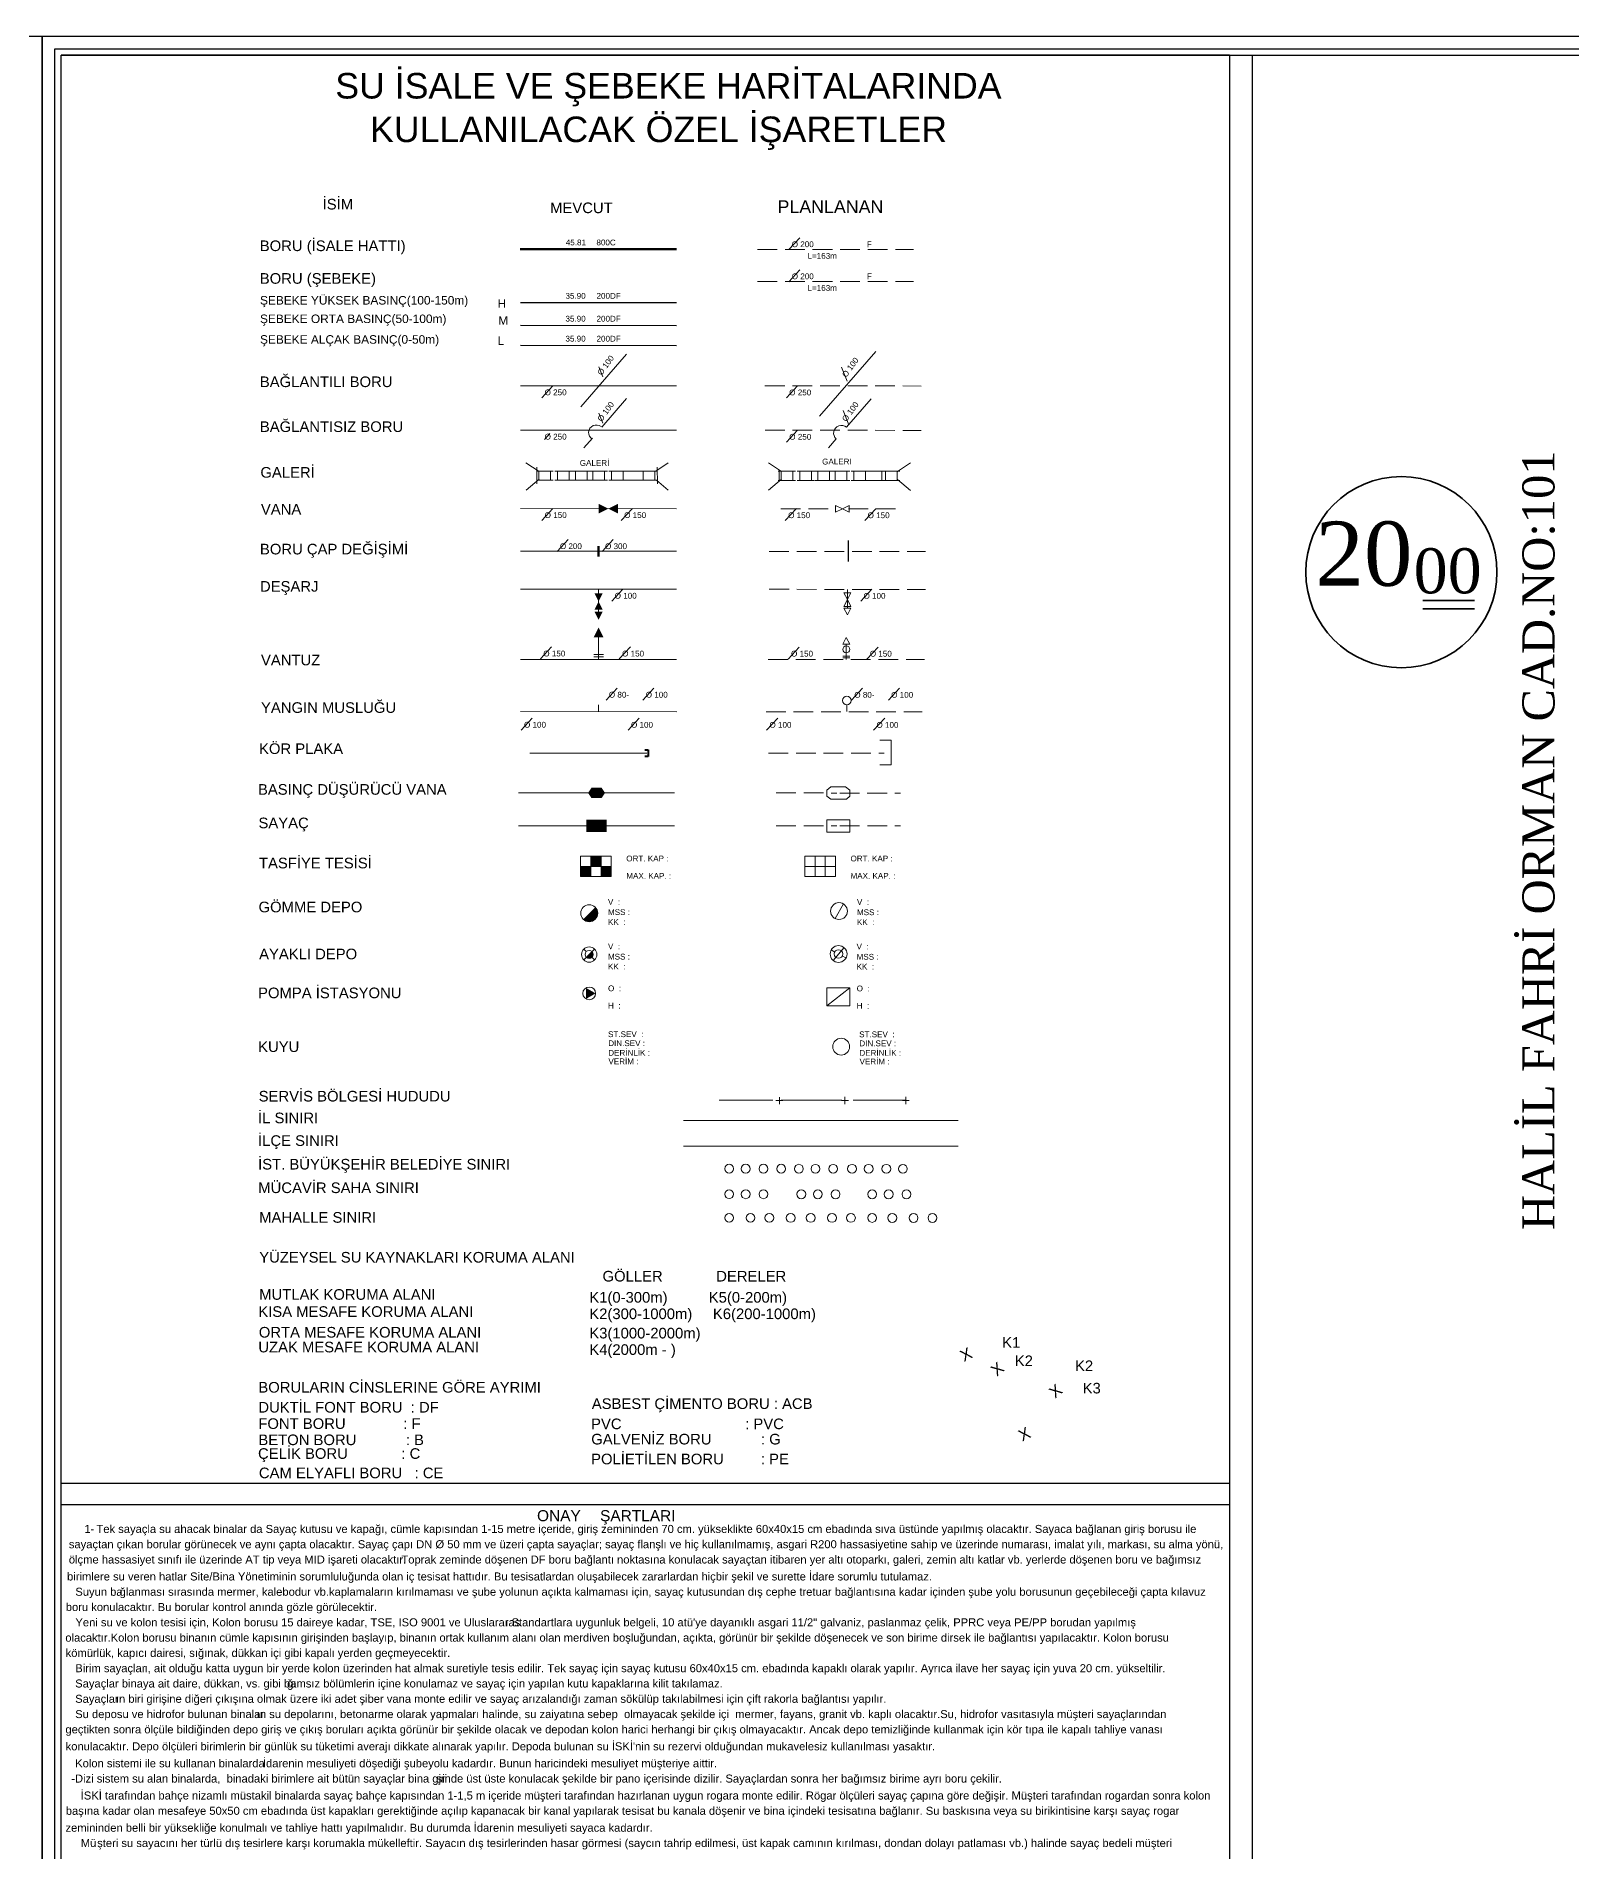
# Model space of a CAD drawing. Extents: x 386248 to 427517, y 4539405 to 4542296.
# Drawn here: x 421688 to 422908, y 4540853 to 4542296 of the extents above; entities that cross this region are included whole.
import ezdxf

# ---------------------------------------------------------------- set-up
doc = ezdxf.new("R2010")
doc.units = 0
doc.linetypes.add('DGN Style 3', pattern=[21.911512, 15.65108, -6.260432])
for name, color, linetype, lineweight in [('DUVAR', 4, 'Continuous', 35), ('iskabis_lejand', 7, 'Continuous', 0), ('YAZILAR', 1, 'Continuous', 30)]:
    doc.layers.add(name, color=color, linetype=linetype, lineweight=lineweight)
doc.layers.add('kapi', color=16, linetype='Continuous')
doc.styles.add('erkan', font='')
doc.styles.add('PıNaR', font='')
doc.styles.get('erkan').set_extended_font_data('Arial')
doc.styles.get('PıNaR').set_extended_font_data('Times New Roman Tur')

msp = doc.modelspace()

# ---------------------------------------------------------------- hatches: boundary and pattern name
at = {"layer": 'iskabis_lejand', "linetype": 'Continuous', "lineweight": 0}
h = msp.add_hatch(color=6, dxfattribs=at)
edge = h.paths.add_edge_path()
edge.add_ellipse((422134.7, 4541812.105), major_axis=(0.029, 3.898), ratio=1, start_angle=-89.581059, end_angle=270.418941)
msp.add_hatch(color=5, dxfattribs=at).paths.add_polyline_path([(422129.02, 4541690.277), (422126.312, 4541694.338), (422129.02, 4541698.398), (422137.141, 4541698.398), (422139.848, 4541694.338), (422137.141, 4541690.277)])
h = msp.add_hatch(color=6, dxfattribs=at)
edge = h.paths.add_edge_path()
edge.add_line((422132.004, 4541603.478), (422122.433, 4541593.907))
edge.add_ellipse((422127.219, 4541598.693), major_axis=(6.764, 0.224), ratio=1, start_angle=223.106004, end_angle=403.106004)
h = msp.add_hatch(color=6, dxfattribs=at)
edge = h.paths.add_edge_path()
edge.add_line((422124.902, 4541563.543), (422129.536, 4541568.177))
edge.add_ellipse((422127.219, 4541565.86), major_axis=(-2.317, 2.317), ratio=1, start_angle=90, end_angle=270, ccw=False)
h = msp.add_hatch(color=5, dxfattribs=at)
edge = h.paths.add_edge_path()
edge.add_ellipse((422127.451, 4541492.461), major_axis=(3.791, 2.841), ratio=1, start_angle=-36.851012, end_angle=323.148988)

# ---------------------------------------------------------------- linework, layer by layer
at = {"color": 30}
for p, q in [((422636.161, 4541194.667), (422636.161, 4540576.04)), ((422636.161, 4541145.316), (421707.46, 4541145.316)), ((421707.46, 4541128.851), (422636.161, 4541128.851))]:
    msp.add_line(p, q, dxfattribs=at)
at = {"layer": 'DUVAR'}
for p, q in [((422830.855, 4541847.365), (422789.916, 4541847.365)), ((422830.855, 4541840.632), (422789.916, 4541840.632))]:
    msp.add_line(p, q, dxfattribs=at)
msp.add_circle((422772.824, 4541869.803), 75.978, dxfattribs=at)
at = {"layer": 'iskabis_lejand', "color": 7}
for p, q in [((422294.758, 4542135.645), (422285.967, 4542126.153)), ((422294.774, 4542110.162), (422285.983, 4542100.675)), ((422310.399, 4541993.777), (422354.94, 4542045.212)), ((422327.688, 4542032.792), (422332.189, 4542021.535)), ((422292.769, 4542017.863), (422283.978, 4542008.376)), ((422329.195, 4541998.234), (422333.695, 4541986.977)), ((422331.703, 4541984.947), (422351.327, 4542007.61)), ((422292.79, 4541982.624), (422283.999, 4541973.132)), ((422317.467, 4541968.505), (422323.655, 4541975.651)), ((422269.63, 4541956.632), (422280.028, 4541949.736)), ((422382.674, 4541956.577), (422372.284, 4541949.691)), ((422280.032, 4541943.597), (422269.643, 4541934.823)), ((422277.553, 4541950.094), (422291.332, 4541950.087)), ((422277.558, 4541942.746), (422291.337, 4541942.739)), ((422278.295, 4541950.885), (422278.3, 4541942.135)), ((422279.854, 4541942.744), (422279.85, 4541950.093)), ((422289.04, 4541942.74), (422289.036, 4541950.089)), ((422292.425, 4541950.087), (422306.204, 4541950.08)), ((422292.429, 4541942.738), (422306.208, 4541942.732)), ((422294.726, 4541942.737), (422294.721, 4541950.086)), ((422303.912, 4541942.733), (422303.907, 4541950.081)), ((422306.712, 4541950.08), (422320.491, 4541950.073)), ((422306.717, 4541942.731), (422320.496, 4541942.725)), ((422309.013, 4541942.73), (422309.009, 4541950.079)), ((422318.199, 4541942.726), (422318.195, 4541950.074)), ((422320.524, 4541950.073), (422334.303, 4541950.067)), ((422320.529, 4541942.725), (422334.307, 4541942.718)), ((422322.825, 4541942.723), (422322.82, 4541950.072)), ((422332.011, 4541942.719), (422332.006, 4541950.068)), ((422335.396, 4541950.066), (422349.174, 4541950.059)), ((422335.4, 4541942.717), (422349.179, 4541942.711)), ((422337.696, 4541942.716), (422337.692, 4541950.065)), ((422346.882, 4541942.712), (422346.878, 4541950.06)), ((422348.293, 4541950.06), (422362.072, 4541950.053)), ((422348.298, 4541942.711), (422362.076, 4541942.704)), ((422359.78, 4541942.706), (422359.776, 4541950.054)), ((422360.442, 4541950.054), (422374.221, 4541950.047)), ((422360.447, 4541942.705), (422374.225, 4541942.698)), ((422362.743, 4541942.704), (422362.739, 4541950.053)), ((422371.929, 4541942.7), (422371.924, 4541950.048)), ((422372.287, 4541943.552), (422382.687, 4541934.768)), ((422291.905, 4541920.27), (422283.114, 4541910.783)), ((422327.937, 4541920.181), (422328.382, 4541920.181)), ((422355.075, 4541920.239), (422346.283, 4541910.752)), ((422351.826, 4541856.18), (422343.034, 4541846.688)), ((422294.195, 4541810.236), (422285.404, 4541800.743)), ((422356.833, 4541810.205), (422348.041, 4541800.713)), ((422344.493, 4541777.523), (422335.695, 4541768.031)), ((422373.816, 4541777.509), (422365.024, 4541768.017)), ((422277.05, 4541753.645), (422268.259, 4541744.152)), ((422362.101, 4541753.603), (422353.309, 4541744.111)), ((422358.194, 4541736.366), (422367.173, 4541736.366)), ((422367.173, 4541736.366), (422367.173, 4541716.752)), ((422367.173, 4541716.752), (422358.194, 4541716.752)), ((422319.365, 4541699.146), (422316.097, 4541696.438)), ((422316.097, 4541696.438), (422316.1, 4541691.758)), ((422319.365, 4541699.146), (422331.08, 4541699.141)), ((422334.469, 4541696.561), (422331.08, 4541699.141)), ((422334.469, 4541696.561), (422334.472, 4541691.692)), ((422319.271, 4541689.348), (422316.1, 4541691.758)), ((422319.271, 4541689.348), (422331.638, 4541689.342)), ((422334.472, 4541691.692), (422331.638, 4541689.342)), ((422316.083, 4541672.972), (422316.089, 4541663.173)), ((422316.083, 4541672.972), (422334.455, 4541672.963)), ((422334.455, 4541672.963), (422334.461, 4541663.165)), ((422316.089, 4541663.173), (422334.461, 4541663.165)), ((422329.238, 4541606.125), (422322.709, 4541594.471)), ((422322.598, 4541567.841), (422319.595, 4541569.463)), ((422321.16, 4541561.18), (422329.786, 4541571.389)), ((422331.351, 4541563.106), (422328.347, 4541564.732)), ((422316.212, 4541525.141), (422334.517, 4541539.424)), ((422316.212, 4541539.424), (422334.517, 4541539.424)), ((422316.212, 4541525.141), (422316.212, 4541539.424)), ((422334.517, 4541539.424), (422334.517, 4541525.141)), ((422334.517, 4541525.141), (422316.212, 4541525.141)), ((422230.581, 4541450.165), (422273.189, 4541450.144)), ((422279.925, 4541450.141), (422327.988, 4541450.118)), ((422337.093, 4541450.113), (422378.605, 4541450.093)), ((422202.067, 4541433.918), (422420.455, 4541433.811)), ((422202.079, 4541413.647), (422420.468, 4541413.54))]:
    msp.add_line(p, q, dxfattribs=at)
at = {"layer": 'iskabis_lejand', "color": 5, "lineweight": 53}
msp.add_line((422072.478, 4542126.441), (422196.578, 4542126.381), dxfattribs=at)
at = {"layer": 'iskabis_lejand', "color": 7, "linetype": 'DGN Style 3'}
for p, q in [((422261.018, 4542126.35), (422385.111, 4542126.289)), ((422261.034, 4542100.867), (422385.126, 4542100.806)), ((422266.965, 4542017.805), (422391.058, 4542017.744)), ((422266.987, 4541982.561), (422391.079, 4541982.501)), ((422279.518, 4541920.205), (422323.108, 4541920.184)), ((422333.216, 4541920.179), (422376.771, 4541920.158)), ((422270.394, 4541886.327), (422394.487, 4541886.266)), ((422270.413, 4541856.144), (422394.505, 4541856.084)), ((422269.552, 4541800.344), (422393.644, 4541800.284)), ((422267.787, 4541758.85), (422391.88, 4541758.789)), ((422269.709, 4541726.007), (422361.77, 4541725.962)), ((422275.847, 4541694.268), (422324.115, 4541694.245)), ((422326.397, 4541694.244), (422374.665, 4541694.22)), ((422275.863, 4541668.092), (422324.131, 4541668.069)), ((422326.413, 4541668.068), (422374.681, 4541668.044))]:
    msp.add_line(p, q, dxfattribs=at)
at = {"layer": 'iskabis_lejand', "color": 1, "lineweight": 30}
msp.add_line((422072.493, 4542084.159), (422196.593, 4542084.098), dxfattribs=at)
at = {"layer": 'iskabis_lejand', "color": 3, "lineweight": 30}
msp.add_line((422072.493, 4542065.997), (422196.593, 4542065.937), dxfattribs=at)
at = {"layer": 'iskabis_lejand', "color": 4, "lineweight": 30}
msp.add_line((422072.493, 4542050.105), (422196.593, 4542050.045), dxfattribs=at)
at = {"layer": 'iskabis_lejand', "color": 5}
for p, q in [((422134.123, 4542016.692), (422156.86, 4542042.943)), ((422134.988, 4542032.989), (422138.166, 4542025.055)), ((422072.518, 4542017.899), (422196.617, 4542017.839)), ((422098.323, 4542017.957), (422089.531, 4542008.471)), ((422120.672, 4542001.154), (422141.361, 4542025.05)), ((422137.266, 4541985.052), (422156.881, 4542007.705)), ((422072.539, 4541982.656), (422196.639, 4541982.596)), ((422134.988, 4541996.101), (422138.166, 4541988.167)), ((422095.851, 4541979.863), (422091.61, 4541975.283)), ((422123.021, 4541968.599), (422129.743, 4541976.363)), ((422076.992, 4541956.725), (422087.391, 4541949.83)), ((422190.041, 4541956.67), (422180.189, 4541950.142)), ((422087.394, 4541943.691), (422077.006, 4541934.917)), ((422085.656, 4541953.167), (422085.664, 4541940.041)), ((422085.658, 4541950.187), (422098.695, 4541950.181)), ((422085.663, 4541942.839), (422098.699, 4541942.833)), ((422087.217, 4541942.838), (422087.213, 4541950.187)), ((422096.403, 4541942.834), (422096.398, 4541950.182)), ((422099.792, 4541950.181), (422113.571, 4541950.174)), ((422099.797, 4541942.832), (422113.575, 4541942.825)), ((422102.093, 4541942.831), (422102.089, 4541950.179)), ((422111.279, 4541942.826), (422111.275, 4541950.175)), ((422114.075, 4541950.174), (422127.854, 4541950.167)), ((422114.08, 4541942.825), (422127.858, 4541942.818)), ((422116.376, 4541942.824), (422116.371, 4541950.173)), ((422125.562, 4541942.819), (422125.557, 4541950.168)), ((422127.887, 4541950.167), (422141.665, 4541950.16)), ((422127.891, 4541942.818), (422141.67, 4541942.812)), ((422130.188, 4541942.817), (422130.183, 4541950.166)), ((422139.373, 4541942.813), (422139.369, 4541950.161)), ((422142.758, 4541950.16), (422156.537, 4541950.153)), ((422142.763, 4541942.811), (422156.541, 4541942.804)), ((422145.059, 4541942.81), (422145.055, 4541950.159)), ((422154.245, 4541942.805), (422154.24, 4541950.154)), ((422155.656, 4541950.153), (422169.435, 4541950.147)), ((422155.66, 4541942.805), (422169.439, 4541942.798)), ((422167.805, 4541950.148), (422181.583, 4541950.141)), ((422167.809, 4541942.799), (422181.588, 4541942.792)), ((422170.106, 4541942.798), (422170.101, 4541950.146)), ((422179.291, 4541942.793), (422179.287, 4541950.142)), ((422180.665, 4541942.793), (422190.054, 4541934.862)), ((422181.381, 4541953.12), (422181.389, 4541939.994)), ((422072.577, 4541920.306), (422196.677, 4541920.245)), ((422098.382, 4541920.364), (422089.591, 4541910.877)), ((422161.558, 4541920.333), (422152.759, 4541910.846)), ((422072.598, 4541886.423), (422196.697, 4541886.362)), ((422110.461, 4541895.655), (422101.67, 4541886.168)), ((422146.351, 4541895.638), (422137.56, 4541886.151)), ((422072.616, 4541856.241), (422196.716, 4541856.18)), ((422154.03, 4541856.276), (422145.239, 4541846.784)), ((422097.295, 4541810.332), (422088.503, 4541800.839)), ((422159.932, 4541810.301), (422151.141, 4541800.809)), ((422072.65, 4541800.44), (422196.75, 4541800.38)), ((422149.381, 4541777.618), (422140.59, 4541768.126)), ((422178.711, 4541777.604), (422169.913, 4541768.111)), ((422072.675, 4541758.945), (422196.775, 4541758.884)), ((422081.944, 4541753.74), (422073.153, 4541744.247)), ((422166.99, 4541753.698), (422158.199, 4541744.206)), ((422080.032, 4541726.007), (422172.927, 4541725.961)), ((422071.034, 4541694.368), (422195.127, 4541694.308)), ((422071.05, 4541668.192), (422195.143, 4541668.131))]:
    msp.add_line(p, q, dxfattribs=at)
at = {"layer": 'iskabis_lejand', "color": 5, "linetype": 'Continuous', "lineweight": 0}
for p, q in [((422323.108, 4541917.477), (422323.108, 4541922.891)), ((422323.108, 4541922.891), (422328.523, 4541920.184)), ((422328.523, 4541920.184), (422323.108, 4541917.477)), ((422328.523, 4541920.184), (422333.937, 4541922.891)), ((422333.937, 4541917.477), (422328.523, 4541920.184)), ((422333.937, 4541922.891), (422333.937, 4541917.477)), ((422329.752, 4541853.407), (422335.166, 4541853.407)), ((422332.459, 4541847.993), (422329.752, 4541853.407)), ((422332.459, 4541856.114), (422332.459, 4541841.225)), ((422335.166, 4541853.407), (422332.459, 4541847.993)), ((422329.752, 4541842.579), (422332.459, 4541847.993)), ((422335.166, 4541842.579), (422329.752, 4541842.579)), ((422329.752, 4541841.225), (422335.166, 4541841.225)), ((422332.459, 4541835.811), (422329.752, 4541841.225)), ((422332.459, 4541847.993), (422335.166, 4541842.579)), ((422335.166, 4541841.225), (422332.459, 4541835.811)), ((422328.891, 4541812.496), (422331.598, 4541817.91)), ((422334.305, 4541812.496), (422328.891, 4541812.496)), ((422331.598, 4541817.91), (422334.305, 4541812.496)), ((422331.598, 4541812.496), (422331.598, 4541800.314)), ((422328.891, 4541803.021), (422334.305, 4541803.021)), ((422328.891, 4541801.668), (422334.305, 4541801.668))]:
    msp.add_line(p, q, dxfattribs=at)
at = {"layer": 'iskabis_lejand', "color": 30, "linetype": 'Continuous', "lineweight": 53}
msp.add_line((422134.648, 4541882.22), (422134.648, 4541890.566), dxfattribs=at)
at = {"layer": 'iskabis_lejand', "color": 5, "lineweight": 30}
msp.add_line((422333.043, 4541894.902), (422333.053, 4541878.266), dxfattribs=at)
at = {"layer": 'iskabis_lejand', "color": 6, "linetype": 'Continuous', "lineweight": 13}
msp.add_line((422134.666, 4541856.21), (422134.666, 4541838.343), dxfattribs=at)
at = {"layer": 'iskabis_lejand', "color": 6, "linetype": 'Continuous', "lineweight": 0}
for p, q in [((422134.7, 4541817.952), (422134.7, 4541800.41)), ((422130.802, 4541804.308), (422138.598, 4541804.308)), ((422130.802, 4541802.359), (422138.598, 4541802.359)), ((422144.764, 4541644.058), (422120.4, 4541644.058)), ((422120.4, 4541644.058), (422120.4, 4541627.815)), ((422128.521, 4541627.815), (422128.521, 4541644.058)), ((422136.642, 4541644.058), (422136.642, 4541627.815)), ((422144.764, 4541627.815), (422144.764, 4541644.058)), ((422120.4, 4541635.936), (422144.764, 4541635.936)), ((422120.4, 4541627.815), (422144.764, 4541627.815)), ((422124.902, 4541568.177), (422122.912, 4541570.167)), ((422129.536, 4541568.177), (422124.902, 4541563.543)), ((422124.902, 4541563.543), (422129.536, 4541568.177)), ((422129.536, 4541568.177), (422131.526, 4541570.167)), ((422122.912, 4541561.553), (422124.902, 4541563.543)), ((422131.526, 4541561.553), (422129.536, 4541563.543))]:
    msp.add_line(p, q, dxfattribs=at)
at = {"layer": 'iskabis_lejand', "color": 1, "linetype": 'Continuous', "lineweight": 0}
msp.add_line((422134.725, 4541764.329), (422134.725, 4541758.914), dxfattribs=at)
at = {"layer": 'iskabis_lejand', "color": 7, "linetype": 'Continuous', "lineweight": 13}
msp.add_line((422332.071, 4541764.329), (422332.071, 4541758.914), dxfattribs=at)
at = {"layer": 'iskabis_lejand', "lineweight": 40}
for p, q in [((422171.469, 4541728.671), (422174.176, 4541728.671)), ((422174.176, 4541723.257), (422171.469, 4541723.257)), ((422174.176, 4541728.671), (422174.176, 4541723.257))]:
    msp.add_line(p, q, dxfattribs=at)
at = {"layer": 'iskabis_lejand', "color": 7, "linetype": 'Continuous', "lineweight": 0}
for p, q in [((422322.972, 4541644.058), (422298.607, 4541644.058)), ((422298.607, 4541644.058), (422298.607, 4541627.815)), ((422306.729, 4541627.815), (422306.729, 4541644.058)), ((422314.85, 4541644.058), (422306.729, 4541644.058)), ((422306.729, 4541644.058), (422306.729, 4541635.936)), ((422314.85, 4541644.058), (422314.85, 4541627.815)), ((422314.85, 4541635.936), (422314.85, 4541644.058)), ((422322.972, 4541627.815), (422322.972, 4541644.058)), ((422298.607, 4541635.936), (422322.972, 4541635.936)), ((422306.729, 4541635.936), (422298.607, 4541635.936)), ((422298.607, 4541635.936), (422298.607, 4541627.815)), ((422298.607, 4541627.815), (422306.729, 4541627.815)), ((422298.607, 4541627.815), (422322.972, 4541627.815)), ((422306.729, 4541627.815), (422306.729, 4541635.936)), ((422306.729, 4541635.936), (422314.85, 4541635.936)), ((422322.972, 4541635.936), (422314.85, 4541635.936)), ((422314.85, 4541635.936), (422314.85, 4541627.815)), ((422314.85, 4541627.815), (422322.972, 4541627.815)), ((422322.972, 4541627.815), (422322.972, 4541635.936))]:
    msp.add_line(p, q, dxfattribs=at)
at = {"layer": 'iskabis_lejand', "color": 7, "linetype": 'Continuous', "lineweight": 13}
msp.add_circle((422332.071, 4541767.713), 3.384, dxfattribs=at)
at = {"layer": 'iskabis_lejand', "color": 7}
for centre, radius in [((422325.779, 4541600.407), 6.683), ((422325.473, 4541566.284), 6.683), ((422325.473, 4541566.284), 3.417), ((422327.541, 4541492.61), 6.683), ((422238.489, 4541395.609), 3.522), ((422251.639, 4541395.602), 3.522), ((422265.729, 4541395.595), 3.522), ((422279.818, 4541395.588), 3.522), ((422293.907, 4541395.582), 3.522), ((422307.057, 4541395.575), 3.522), ((422321.147, 4541395.568), 3.522), ((422336.176, 4541395.561), 3.522), ((422349.326, 4541395.555), 3.522), ((422363.415, 4541395.548), 3.522), ((422376.565, 4541395.541), 3.522), ((422238.501, 4541375.337), 3.522), ((422251.651, 4541375.33), 3.522), ((422265.741, 4541375.323), 3.522), ((422295.798, 4541375.309), 3.522), ((422308.948, 4541375.302), 3.522), ((422323.038, 4541375.295), 3.522), ((422352.156, 4541375.281), 3.522), ((422365.306, 4541375.275), 3.522), ((422379.395, 4541375.268), 3.522), ((422238.513, 4541356.566), 3.522), ((422255.42, 4541356.558), 3.522), ((422270.449, 4541356.551), 3.522), ((422287.356, 4541356.542), 3.522), ((422303.324, 4541356.535), 3.522), ((422320.231, 4541356.526), 3.522), ((422335.26, 4541356.519), 3.522), ((422352.167, 4541356.511), 3.522), ((422368.135, 4541356.503), 3.522), ((422385.043, 4541356.495), 3.522), ((422400.071, 4541356.488), 3.522)]:
    msp.add_circle(centre, radius, dxfattribs=at)
at = {"layer": 'iskabis_lejand', "color": 5}
msp.add_arc((422132.914, 4541980.648), 6.145, 52.175837, 238.389297, dxfattribs=at)
at = {"layer": 'iskabis_lejand', "color": 7}
msp.add_arc((422327.648, 4541980.326), 6.148, 48.754081, 229.500741, dxfattribs=at)
at = {"layer": 'iskabis_lejand', "color": 5, "linetype": 'Continuous', "lineweight": 0}
for centre, major_axis, start_param, end_param in [((422331.598, 4541808.435), (-1.914, 1.914), 3.92699082, 10.21017612), ((422127.219, 4541534.958), (-2.494, 4.421), 4.19865249, 10.48183779)]:
    msp.add_ellipse(centre, major_axis=major_axis, ratio=1, start_param=start_param, end_param=end_param, dxfattribs=at)
at = {"layer": 'iskabis_lejand', "color": 6, "linetype": 'Continuous', "lineweight": 0}
for centre, major_axis, start_param, end_param in [((422127.219, 4541598.693), (-3.97, 5.481), 4.08549072, 10.36867603), ((422127.219, 4541565.86), (5.431, 2.758), -0.46982136, 5.81336394), ((422127.219, 4541565.86), (-2.317, 2.317), 3.92699082, 10.21017612)]:
    msp.add_ellipse(centre, major_axis=major_axis, ratio=1, start_param=start_param, end_param=end_param, dxfattribs=at)
at = {"layer": 'iskabis_lejand', "extrusion": (0, 0, -1)}
msp.add_solid([(-422134.639, 4541916.377), (-422134.634, 4541924.174), (-422142.433, 4541920.28)], dxfattribs=at)
at = {"layer": 'iskabis_lejand'}
msp.add_solid([(422150.227, 4541924.183), (422150.232, 4541916.387), (422142.433, 4541920.28)], dxfattribs=at)
at = {"layer": 'iskabis_lejand', "color": 6, "linetype": 'Continuous', "lineweight": 13, "extrusion": (0, 0, -1)}
for points in [[(-422131.417, 4541852.962), (-422137.914, 4541852.962), (-422134.666, 4541846.465)], [(-422131.417, 4541838.343), (-422137.914, 4541838.343), (-422134.666, 4541831.846)]]:
    msp.add_solid(points, dxfattribs=at)
at = {"layer": 'iskabis_lejand', "color": 6, "linetype": 'Continuous', "lineweight": 13}
for points in [[(422137.914, 4541839.968), (422131.417, 4541839.968), (422134.666, 4541846.465)], [(422124.975, 4541663.289), (422141.218, 4541663.289), (422124.975, 4541673.034), (422141.218, 4541673.034)]]:
    msp.add_solid(points, dxfattribs=at)
at = {"layer": 'iskabis_lejand', "color": 6, "linetype": 'Continuous', "lineweight": 0}
for points in [[(422138.598, 4541817.952), (422130.802, 4541817.952), (422134.7, 4541825.749)], [(422128.521, 4541635.936), (422136.642, 4541635.936), (422128.521, 4541644.058), (422136.642, 4541644.058)], [(422120.4, 4541627.815), (422128.521, 4541627.815), (422120.4, 4541635.936), (422128.521, 4541635.936)], [(422136.642, 4541627.815), (422144.764, 4541627.815), (422136.642, 4541635.936), (422144.764, 4541635.936)]]:
    msp.add_solid(points, dxfattribs=at)
at = {"layer": 'iskabis_lejand', "color": 5, "linetype": 'Continuous', "lineweight": 0, "extrusion": (0, 0, -1)}
msp.add_solid([(-422124.681, 4541539.354), (-422124.681, 4541530.562), (-422132.295, 4541534.958)], dxfattribs=at)
at = {"layer": 'YAZILAR', "color": 133, "ltscale": 5}
for p, q in [((421692.46, 4542295.7), (424433.202, 4542295.7)), ((421692.46, 4539405.231), (421692.46, 4542295.7)), ((421702.46, 4542285.7), (424433.202, 4542285.7)), ((421702.46, 4539411.988), (421702.46, 4542285.7)), ((421707.46, 4542280.7), (424423.202, 4542280.7)), ((421707.46, 4539416.988), (421707.46, 4542280.7)), ((422636.161, 4542280.7), (421707.46, 4542280.7)), ((422636.161, 4542280.7), (422636.161, 4541145.316)), ((422654.161, 4542280.7), (422654.161, 4539548.917))]:
    msp.add_line(p, q, dxfattribs=at)
msp.add_lwpolyline([(420043.388, 4542295.7), (421692.46, 4542295.7), (421692.46, 4539405.231), (420043.388, 4539405.231)], close=True, dxfattribs=at)

# ---------------------------------------------------------------- texts
at = {"linetype": 'Continuous', "lineweight": 0, "style": 'erkan'}
for s, height, p in [('                                                                                                                      ONAY ', 8.778887, (421683.761, 4541115.444)), ('ŞARTLARI', 8.7789, (422135.875, 4541115.444)), ('      1-', 6.3612, (421711.151, 4541106.117)), (' Tek sayaçla su al', 6.36118, (421733.112, 4541106.117)), ('ınacak binalar da Sayaç kutusu ve kapağı, cümle kapısından 1-15 metre içeride, giriş zemininden 70 cm. yükseklikte 60x40x15 cm ebadında sıva üstünde yapılmış olacaktır. Sayaca bağlanan giriş borusu ile', 6.361182, (421799.875, 4541106.117)), (' sayaçtan çıkan borular görünecek ve aynı çapta olacaktır. Sayaç çapı DN Ø 50 mm ve üzeri çapta sayaçlar; sayaç flanşlı ve hiç kullanılmamış, asgari R200 hassasiyetine sahip ve üzerinde numarası, imalat yılı, markası, su alma yönü,', 6.361182, (421711.151, 4541093.964)), (' ölçme hassasiyet sınıfı ile üzerinde AT tip veya MID işareti olacaktır.', 6.36118, (421711.151, 4541081.81)), ('Toprak zeminde döşenen DF boru bağlantı noktasına konulacak sayaçtan itibaren yer altı otoparkı, galeri, zemin altı katlar vb. yerlerde döşenen boru ve bağımsız', 6.361182, (421977.982, 4541081.81)), ('                                             birimlere su veren hatlar Site/Bina Yönetiminin sorumluluğunda olan iç tesisat hattıdır. Bu tesisatlardan oluşabilecek zararlardan hiçbir şekil ve surette İdare sorumlu tutulamaz.', 6.361182, (421601.121, 4541068.34)), ('Suyun ba', 6.3612, (421718.763, 4541056.186)), ('ğlanması sırasında mermer, kalebodur vb.kaplamaların kırılmaması ve şube yolunun açıkta kalmaması için, sayaç kutusundan dış cephe tretuar bağlantısına kadar içinden şube yolu borusunun geçebileceği çapta kılavuz', 6.361182, (421753.986, 4541056.186)), ('boru konulacaktır. Bu borular kontrol anında gözle görülecektir.', 6.36118, (421711.174, 4541044.033)), ('Yeni su ve kolon tesisi için, Kolon borusu 15 daireye kadar, TSE, ISO 9001 ve Uluslararas', 6.36118, (421718.841, 4541031.879)), ('ı Standartlara uygunluk belgeli, 10 atü\'ye dayanıklı asgari 11/2" galvaniz, paslanmaz çelik, PPRC veya PE/PP borudan yapılmış', 6.361182, (422060.565, 4541031.879)), ('olacaktır.Kolon borusu binanın cümle kapısının girişinden başlayıp, binanın ortak kullanım alanı olan merdiven boşluğundan, açıkta, görünür bir şekilde döşenecek ve son birime dirsek ile bağlantısı yapılacaktır. Kolon borusu', 6.361182, (421710.835, 4541019.725)), ('kömürlük, kapıcı dairesi, sığınak, dükkan içi gibi kapalı yerden geçmeyecektir.', 6.36118, (421711.074, 4541007.572)), ('Birim sayaçlar', 6.36118, (421718.758, 4540995.418)), ('ı, ait olduğu katta uygun bir yerde kolon üzerinden hat almak suretiyle tesis edilir. Tek sayaç için sayaç kutusu 60x40x15 cm. ebadında kapaklı olarak yapılır. Ayrıca ilave her sayaç için yuva 20 cm. yükseltilir.', 6.361182, (421773.849, 4540995.418)), ('Sayaçlar binaya ait daire, dükkan, vs. gibi ba', 6.36118, (421718.676, 4540983.264)), ('ğımsız bölümlerin içine konulamaz ve sayaç için yapılan kutu kapaklarına kilit takılamaz.', 6.36118, (421887.167, 4540983.264)), ('Sayaçlar', 6.3612, (421718.643, 4540971.111)), ('ın biri girişine diğeri çıkışına olmak üzere iki adet şiber vana monte edilir ve sayaç arızalandığı zaman sökülüp takılabilmesi için çift rakorla bağlantısı yapılır.', 6.361182, (421751.036, 4540971.111)), ('Su deposu ve hidrofor bulunan binalar', 6.36118, (421718.676, 4540958.957)), ('ın su depolarını, betonarme olarak yapmaları halinde, su zaiyatına sebep  olmayacak şekilde içi  mermer, fayans, granit vb. kaplı olacaktır.Su, hidrofor vasıtasıyla müşteri sayaçlarından', 6.361182, (421862.988, 4540958.957)), ('geçtikten sonra ölçüle bildiğinden depo giriş ve çıkış boruları açıkta görünür bir şekilde olacak ve depodan kolon harici herhangi bir çıkış olmayacaktır. Ancak depo temizliğinde kullanmak için kör tıpa ile kapalı tahliye vanası', 6.361182, (421710.872, 4540946.803)), ("konulacaktır. Depo ölçüleri birimlerin bir günlük su tüketimi averajı dikkate alınarak yapılır. Depoda bulunan su İSKİ'nin su rezervi olduğundan mukavelesiz kullanılması yasaktır.", 6.361182, (421711.074, 4540933.334)), ('Kolon sistemi ile su kullanan binalarda ', 6.36118, (421718.662, 4540919.864)), ('İdarenin mesuliyeti döşediği şubeyolu kadardır. Bunun haricindeki mesuliyet müşteriye aittir.', 6.36118, (421867.872, 4540919.864)), ('-Dizi sistem su alan binalarda,  binadaki birimlere ait bütün sayaçlar bina giri', 6.36118, (421715.568, 4540907.71)), ('İSKİ tarafından bahçe nizamlı müstakil binalarda sayaç bahçe kapısından 1-1,5 m içeride müşteri tarafından hazırlanan uygun rogara monte edilir. Rögar ölçüleri sayaç çapına göre değişir. Müşteri tarafından rogardan sonra kolon', 6.361182, (421723.079, 4540894.24)), ('şinde üst üste konulacak şekilde bir pano içerisinde dizilir. Sayaçlardan sonra her bağımsız birime ayrı boru çekilir.', 6.361182, (422005.867, 4540907.71)), ('başına kadar olan mesafeye 50x50 cm ebadında üst kapakları gerektiğinde açılıp kapanacak bir kanal yapılarak tesisat bu kanala döşenir ve bina içindeki tesisatına bağlanır. Su baskısına veya su birikintisine karşı sayaç rogar', 6.361182, (421711.174, 4540882.086)), ('zemininden belli bir yüksekliğe konulmalı ve tahliye hattı yapılmalıdır. Bu durumda İdarenin mesuliyeti sayaca kadardır.', 6.361182, (421710.963, 4540868.616)), ('Mü', 6.3612, (421723.079, 4540856.463)), ('şteri su sayacını her türlü dış tesirlere karşı korumakla mükelleftir. Sayacın dış tesirlerinden hasar görmesi (saycın tahrip edilmesi, üst kapak camının kırılması, dondan dolayı patlaması vb.) halinde sayaç bedeli müşteri', 6.361182, (421736.127, 4540856.463))]:
    msp.add_text(s, height=height, dxfattribs=at).set_placement(p)
at = {"layer": 'DUVAR', "style": 'PıNaR'}
for s, height, p in [('20', 51.1056, (422704.459, 4541858.92)), ('00', 35.7739, (422782.587, 4541852.939))]:
    msp.add_text(s, height=height, dxfattribs=at).set_placement(p)
at = {"layer": 'iskabis_lejand', "color": 5, "linetype": 'Continuous', "lineweight": 0, "style": 'erkan'}
for s, p in [('SU İSALE VE ŞEBEKE HARİTALARINDA', (421925.407, 4542246.255)), ('KULLANILACAK ÖZEL İŞARETLER', (421953.011, 4542211.63))]:
    msp.add_text(s, height=20.30351, rotation=0.000193, dxfattribs=at).set_placement(p)
at = {"layer": 'iskabis_lejand', "color": 1, "linetype": 'Continuous', "lineweight": 0, "style": 'erkan'}
for s, height, p in [('İSİM', 8.4368, (421915.34, 4542158.056)), ('MEVCUT', 8.4368, (422096.155, 4542155.15)), ('PLANLANAN', 10.1241, (422276.936, 4542155.196)), ('YÜZEYSEL SU KAYNAKLARI KORUMA ALANI', 8.43677, (421864.949, 4541321.019)), ('BORULARIN CİNSLERINE GÖRE AYRIMI', 8.43677, (421864.233, 4541217.66))]:
    msp.add_text(s, height=height, rotation=0.000193, dxfattribs=at).set_placement(p)
at = {"layer": 'iskabis_lejand', "color": 7, "linetype": 'Continuous', "lineweight": 0, "style": 'erkan'}
for s, height, p in [('BORU (İSALE HATTI)', 8.43677, (421865.395, 4542124.984)), ('45.81', 4.5929, (422108.623, 4542129.544)), ('800C', 4.5929, (422132.986, 4542129.537)), ('BORU (ŞEBEKE)', 8.43677, (421865.411, 4542099.019)), ('ŞEBEKE YÜKSEK BASINÇ(100-150m)', 6.76784, (421865.572, 4542082.489)), ('H', 6.768, (422054.37, 4542079.903)), ('35.90', 4.5929, (422108.363, 4542087.121)), ('200DF', 4.5929, (422133.079, 4542087.114)), ('ŞEBEKE ORTA BASINÇ(50-100m)', 6.76784, (421865.572, 4542067.786)), ('M', 6.768, (422054.962, 4542066.43)), ('35.90', 4.5929, (422108.363, 4542068.959)), ('200DF', 4.5929, (422133.079, 4542068.952)), ('ŞEBEKE ALÇAK BASINÇ(0-50m)', 6.76784, (421865.572, 4542051.368)), ('L', 6.768, (422054.37, 4542050.46)), ('35.90', 4.5929, (422108.363, 4542053.067)), ('200DF', 4.5929, (422133.079, 4542053.061)), ('BAĞLANTILI BORU', 8.43677, (421865.435, 4542016.884)), ('BAĞLANTISIZ BORU', 8.43677, (421865.456, 4541981.198)), ('GALERİ', 8.4368, (421865.876, 4541944.88)), ('VANA', 8.4368, (421866.273, 4541915.586)), ('BORU ÇAP DEĞİŞİMİ', 8.43677, (421865.515, 4541883.885)), ('DEŞARJ', 8.4368, (421865.533, 4541854.259)), ('VANTUZ', 8.4368, (421866.346, 4541795.72)), ('YANGIN MUSLUĞU', 8.43677, (421866.371, 4541757.929)), ('KÖR PLAKA', 8.4368, (421864.788, 4541725.253)), ('BASINÇ DÜŞÜRÜCÜ VANA', 8.43677, (421863.945, 4541692.878)), ('SAYAÇ', 8.4368, (421864.359, 4541666.246)), ('TASFİYE TESİSİ', 8.43677, (421864.731, 4541634.346)), ('GÖMME DEPO', 8.4368, (421864.4, 4541599.419)), ('AYAKLI DEPO', 8.43677, (421864.852, 4541562.065)), ('POMPA İSTASYONU', 8.43677, (421864.044, 4541531.145)), ('KUYU', 8.4368, (421864.068, 4541488.394)), ('SERVİS BÖLGESİ HUDUDU', 8.43677, (421864.491, 4541449.04)), ('İL SINIRI', 8.4368, (421864.013, 4541431.773)), ('İLÇE SINIRI', 8.43677, (421864.024, 4541413.752)), ('İST. BÜYÜKŞEHİR BELEDİYE SINIRI', 8.43677, (421864.036, 4541394.984)), ('MÜCAVİR SAHA SINIRI', 8.43677, (421864.188, 4541376.255)), ('MAHALLE SINIRI', 8.43677, (421864.889, 4541352.689)), ('GÖLLER             DERELER', 8.43677, (422137.831, 4541305.958)), ('MUTLAK KORUMA ALANI', 8.43677, (421864.935, 4541291.443)), ('K1(0-300m)          K5(0-200m)', 8.43677, (422127.308, 4541289.163)), ('KISA MESAFE KORUMA ALANI', 8.43677, (421864.205, 4541277.866)), ('K2(300-1000m)     K6(200-1000m)', 8.43677, (422127.308, 4541276.07)), ('ORTA MESAFE KORUMA ALANI', 8.43677, (421864.611, 4541261.415)), ('K3(1000-2000m)', 8.43677, (422127.308, 4541260.721)), ('K1', 8.4368, (422455.482, 4541253.306)), ('UZAK MESAFE KORUMA ALANI', 8.43677, (421864.22, 4541249.635)), ('K4(2000m - )', 8.43677, (422127.308, 4541247.627)), ('K2', 8.4368, (422465.493, 4541238.734)), ('K2', 8.4368, (422513.402, 4541234.763)), ('K3', 8.4368, (422519.473, 4541216.979)), ('DUKTİL FONT BORU  : DF', 8.43677, (421864.244, 4541201.791)), ('ASBEST ÇİMENTO BORU : ACB', 8.43677, (422129.282, 4541204.65)), ('FONT BORU              : F', 8.43677, (421864.251, 4541188.794)), ('PVC                              : PVC', 8.43677, (422128.745, 4541188.59)), ('ÇELİK BORU             : C', 8.43677, (421863.988, 4541165.003)), ('BETON BORU            : B', 8.43677, (421864.259, 4541175.918)), ('GALVENİZ BORU            : G', 8.43677, (422128.866, 4541176.442)), ('POLİETİLEN BORU         : PE', 8.43677, (422128.761, 4541160.672)), ('CAM ELYAFLI BORU   : CE', 8.43677, (421864.673, 4541149.602))]:
    msp.add_text(s, height=height, rotation=0.000193, dxfattribs=at).set_placement(p)
at = {"layer": 'iskabis_lejand', "color": 7, "style": 'erkan'}
for s, height, rotation, p in [('O 200', 4.5929, 0.000193, (422288.238, 4542128.111)), ('F', 4.593, 0.000193, (422347.955, 4542128.082)), ('L=163m', 4.5929, 0.000193, (422300.764, 4542118.865)), ('O 200', 4.5929, 0.000193, (422288.253, 4542102.629)), ('L=163m', 4.5929, 0.000193, (422300.78, 4542093.386)), ('F', 4.593, 0.000193, (422347.97, 4542102.6)), ('O 100', 4.5929, 54.2708, (422331.533, 4542024.153)), ('O 250', 4.5929, 0.000193, (422286.248, 4542010.33)), ('O 100', 4.5929, 54.2708, (422331.554, 4541988.91)), ('O 250', 4.5929, 0.000193, (422286.269, 4541975.09)), ('GALERI', 4.5929, 0.000193, (422312.374, 4541955.376)), ('O 150', 4.5929, 0.000193, (422285.384, 4541912.737)), ('O 150', 4.5929, 0.000193, (422348.554, 4541912.706)), ('O 100', 4.5929, 0.000193, (422345.305, 4541848.646)), ('O 150', 4.5929, 0.000193, (422287.674, 4541802.702)), ('O 150', 4.5929, 0.000193, (422350.312, 4541802.672)), ('O 80-', 4.5929, 0.000193, (422337.971, 4541769.989)), ('O 100', 4.5929, 0.000193, (422367.295, 4541769.975)), ('O 100', 4.5929, 0.000193, (422270.529, 4541746.111)), ('O 100', 4.5929, 0.000193, (422355.58, 4541746.069)), ('ORT. KAP :', 4.5929, 0.000193, (422334.931, 4541639.879)), ('MAX. KAP. :', 4.59289, 0.000193, (422334.939, 4541626.086)), ('V  :', 4.5929, 0.000193, (422340.059, 4541605.296)), ('MSS :', 4.5929, 0.000193, (422340.064, 4541597.156)), ('KK  :', 4.5929, 0.000193, (422340.069, 4541589.302)), ('V  :', 4.5929, 0.000193, (422339.756, 4541569.917)), ('MSS :', 4.5929, 0.000193, (422339.761, 4541561.773)), ('KK  :', 4.5929, 0.000193, (422339.765, 4541553.92)), ('O  :', 4.5929, 0.000193, (422339.861, 4541536.588)), ('H  :', 4.5929, 0.000193, (422339.869, 4541522.795)), ('ST.SEV  :', 4.5929, 0.000193, (422341.819, 4541500.119)), ('DIN.SEV :', 4.5929, 0.000193, (422341.969, 4541492.963)), ('VERİM :', 4.5929, 0.000193, (422342.124, 4541478.551)), ('DERİNLİK :', 4.5929, 0.000193, (422341.973, 4541485.357)), ('+', 8.437, 0.000193, (422274.961, 4541445.67)), ('+', 8.437, 0.000193, (422327.07, 4541445.811)), ('+', 8.437, 0.000193, (422375.477, 4541445.787)), ('X', 9.186, 27.052988, (422425.105, 4541241.965)), ('X', 9.186, 38.896208, (422451.139, 4541230.166)), ('X', 9.186, 38.896208, (422497.474, 4541212.658)), ('X', 9.186, 27.052988, (422471.44, 4541178.614))]:
    msp.add_text(s, height=height, rotation=rotation, dxfattribs=at).set_placement(p)
at = {"layer": 'iskabis_lejand', "color": 5, "style": 'erkan'}
for s, height, rotation, p in [('O 100', 4.5929, 54.2708, (422137.086, 4542025.799)), ('O 250', 4.5929, 0.000193, (422091.802, 4542010.424)), ('O 100', 4.5929, 54.2708, (422137.108, 4541989.005)), ('O 250', 4.5929, 0.000193, (422091.823, 4541975.185)), ('GALERİ', 4.5929, 0.000193, (422119.736, 4541954.286)), ('O 150', 4.5929, 0.000193, (422091.861, 4541912.831)), ('O 150', 4.5929, 0.000193, (422155.036, 4541912.8)), ('O 200', 4.5929, 0.000193, (422103.94, 4541888.122)), ('O 300', 4.5929, 0.000193, (422139.831, 4541888.105)), ('O 100', 4.5929, 0.000193, (422147.509, 4541848.742)), ('O 150', 4.5929, 0.000193, (422090.774, 4541802.798)), ('O 150', 4.5929, 0.000193, (422153.411, 4541802.767)), ('O 80-', 4.5929, 0.000193, (422142.861, 4541770.084)), ('O 100', 4.5929, 0.000193, (422172.189, 4541770.07)), ('O 100', 4.5929, 0.000193, (422075.423, 4541746.206)), ('O 100', 4.5929, 0.000193, (422160.469, 4541746.164)), ('ORT. KAP :', 4.5929, 0.000193, (422156.723, 4541639.879)), ('MAX. KAP. :', 4.59289, 0.000193, (422156.732, 4541626.086)), ('V  :', 4.5929, 0.000193, (422142.141, 4541605.392)), ('MSS :', 4.5929, 0.000193, (422142.146, 4541597.252)), ('KK  :', 4.5929, 0.000193, (422142.151, 4541589.399)), ('V  :', 4.5929, 0.000193, (422142.163, 4541570.013)), ('MSS :', 4.5929, 0.000193, (422142.168, 4541561.87)), ('KK  :', 4.5929, 0.000193, (422142.172, 4541554.016)), ('O  :', 4.5929, 0.000193, (422142.183, 4541536.684)), ('H  :', 4.5929, 0.000193, (422142.191, 4541522.892)), ('ST.SEV  :', 4.5929, 0.000193, (422142.205, 4541500.216)), ('DIN.SEV :', 4.5929, 0.000193, (422142.355, 4541493.06)), ('VERİM :', 4.5929, 0.000193, (422142.505, 4541478.648)), ('DERİNLİK :', 4.5929, 0.000193, (422142.36, 4541485.454))]:
    msp.add_text(s, height=height, rotation=rotation, dxfattribs=at).set_placement(p)
at = {"layer": 'kapi', "color": 232, "style": 'PıNaR'}
msp.add_text('HALİL FAHRİ ORMAN CAD.NO:101', height=25.5528, rotation=90, dxfattribs=at).set_placement((422894.52, 4541346.913))

doc.saveas('drawing.dxf')
